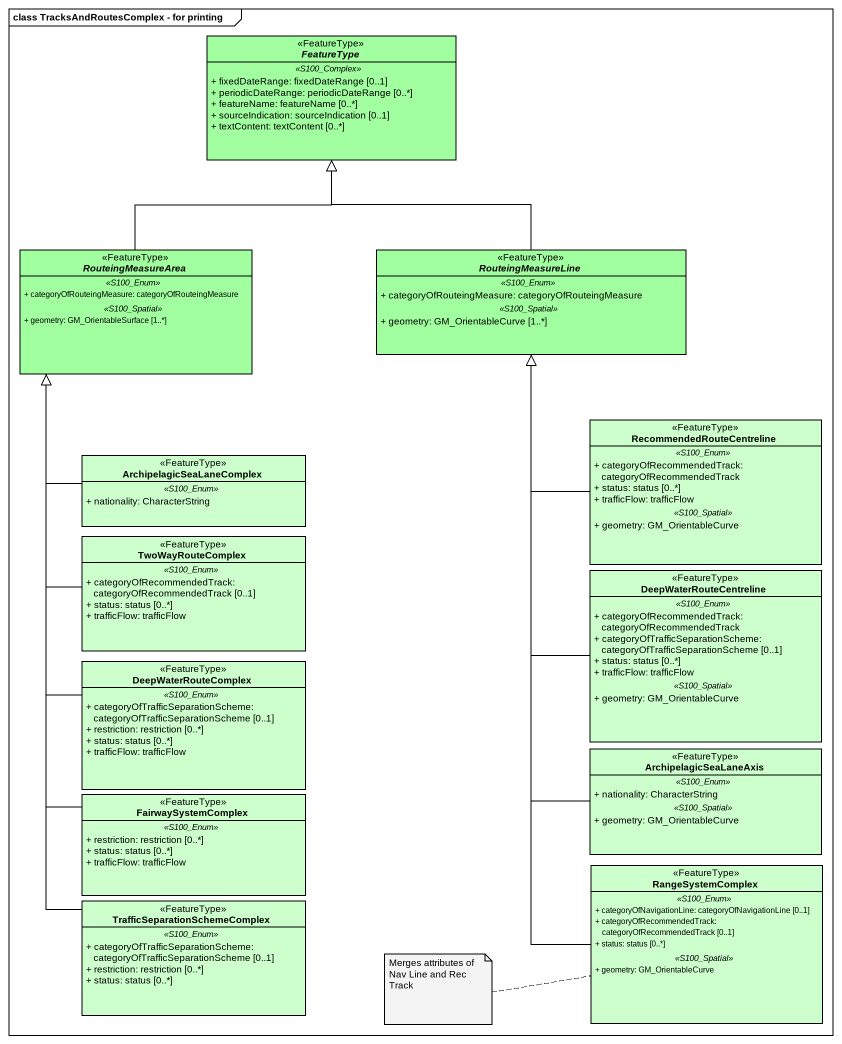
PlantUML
@startuml
mainframe class TracksAndRoutesComplex - for printing
hide circle
hide empty members
skinparam classAttributeIconSize 0
abstract class FeatureType <<FeatureType>> #A1FFA0 {
  .. <<S100_Complex>> ..
  + fixedDateRange: fixedDateRange [0..1]
  + periodicDateRange: periodicDateRange [0..*]
  + featureName: featureName [0..*]
  + sourceIndication: sourceIndication [0..1]
  + textContent: textContent [0..*]
}
abstract class RouteingMeasureArea <<FeatureType>> #A1FFA0 {
  .. <<S100_Enum>> ..
  + categoryOfRouteingMeasure: categoryOfRouteingMeasure
  .. <<S100_Spatial>> ..
  + geometry: GM_OrientableSurface [1..*]
}
abstract class RouteingMeasureLine <<FeatureType>> #A1FFA0 {
  .. <<S100_Enum>> ..
  + categoryOfRouteingMeasure: categoryOfRouteingMeasure
  .. <<S100_Spatial>> ..
  + geometry: GM_OrientableCurve [1..*]
}
class RecommendedRouteCentreline <<FeatureType>> #CCFFCC {
  .. <<S100_Enum>> ..
  + categoryOfRecommendedTrack: categoryOfRecommendedTrack
  + status: status [0..*]
  + trafficFlow: trafficFlow
  .. <<S100_Spatial>> ..
  + geometry: GM_OrientableCurve
}
class ArchipelagicSeaLaneComplex <<FeatureType>> #CCFFCC {
  .. <<S100_Enum>> ..
  + nationality: CharacterString
}
class TwoWayRouteComplex <<FeatureType>> #CCFFCC {
  .. <<S100_Enum>> ..
  + categoryOfRecommendedTrack: categoryOfRecommendedTrack [0..1]
  + status: status [0..*]
  + trafficFlow: trafficFlow
}
class DeepWaterRouteCentreline <<FeatureType>> #CCFFCC {
  .. <<S100_Enum>> ..
  + categoryOfRecommendedTrack: categoryOfRecommendedTrack
  + categoryOfTrafficSeparationScheme: categoryOfTrafficSeparationScheme [0..1]
  + status: status [0..*]
  + trafficFlow: trafficFlow
  .. <<S100_Spatial>> ..
  + geometry: GM_OrientableCurve
}
class DeepWaterRouteComplex <<FeatureType>> #CCFFCC {
  .. <<S100_Enum>> ..
  + categoryOfTrafficSeparationScheme: categoryOfTrafficSeparationScheme [0..1]
  + restriction: restriction [0..*]
  + status: status [0..*]
  + trafficFlow: trafficFlow
}
class ArchipelagicSeaLaneAxis <<FeatureType>> #CCFFCC {
  .. <<S100_Enum>> ..
  + nationality: CharacterString
  .. <<S100_Spatial>> ..
  + geometry: GM_OrientableCurve
}
class FairwaySystemComplex <<FeatureType>> #CCFFCC {
  .. <<S100_Enum>> ..
  + restriction: restriction [0..*]
  + status: status [0..*]
  + trafficFlow: trafficFlow
}
class RangeSystemComplex <<FeatureType>> #CCFFCC {
  .. <<S100_Enum>> ..
  + categoryOfNavigationLine: categoryOfNavigationLine [0..1]
  + categoryOfRecommendedTrack: categoryOfRecommendedTrack [0..1]
  + status: status [0..*]
  .. <<S100_Spatial>> ..
  + geometry: GM_OrientableCurve
}
class "TrafficSeparationSchemeComplex" as TrafficSeparationSchemeCompl <<FeatureType>> #CCFFCC {
  .. <<S100_Enum>> ..
  + categoryOfTrafficSeparationScheme: categoryOfTrafficSeparationScheme [0..1]
  + restriction: restriction [0..*]
  + status: status [0..*]
}
RouteingMeasureArea -up-|> FeatureType
RouteingMeasureLine -up-|> FeatureType
RecommendedRouteCentreline -up-|> RouteingMeasureLine
ArchipelagicSeaLaneComplex -up-|> RouteingMeasureArea
TwoWayRouteComplex -up-|> RouteingMeasureArea
DeepWaterRouteCentreline -up-|> RouteingMeasureLine
DeepWaterRouteComplex -up-|> RouteingMeasureArea
ArchipelagicSeaLaneAxis -up-|> RouteingMeasureLine
FairwaySystemComplex -up-|> RouteingMeasureArea
RangeSystemComplex -up-|> RouteingMeasureLine
TrafficSeparationSchemeCompl -up-|> RouteingMeasureArea
note left of RangeSystemComplex : Merges attributes of Nav Line and Rec Track
@enduml
